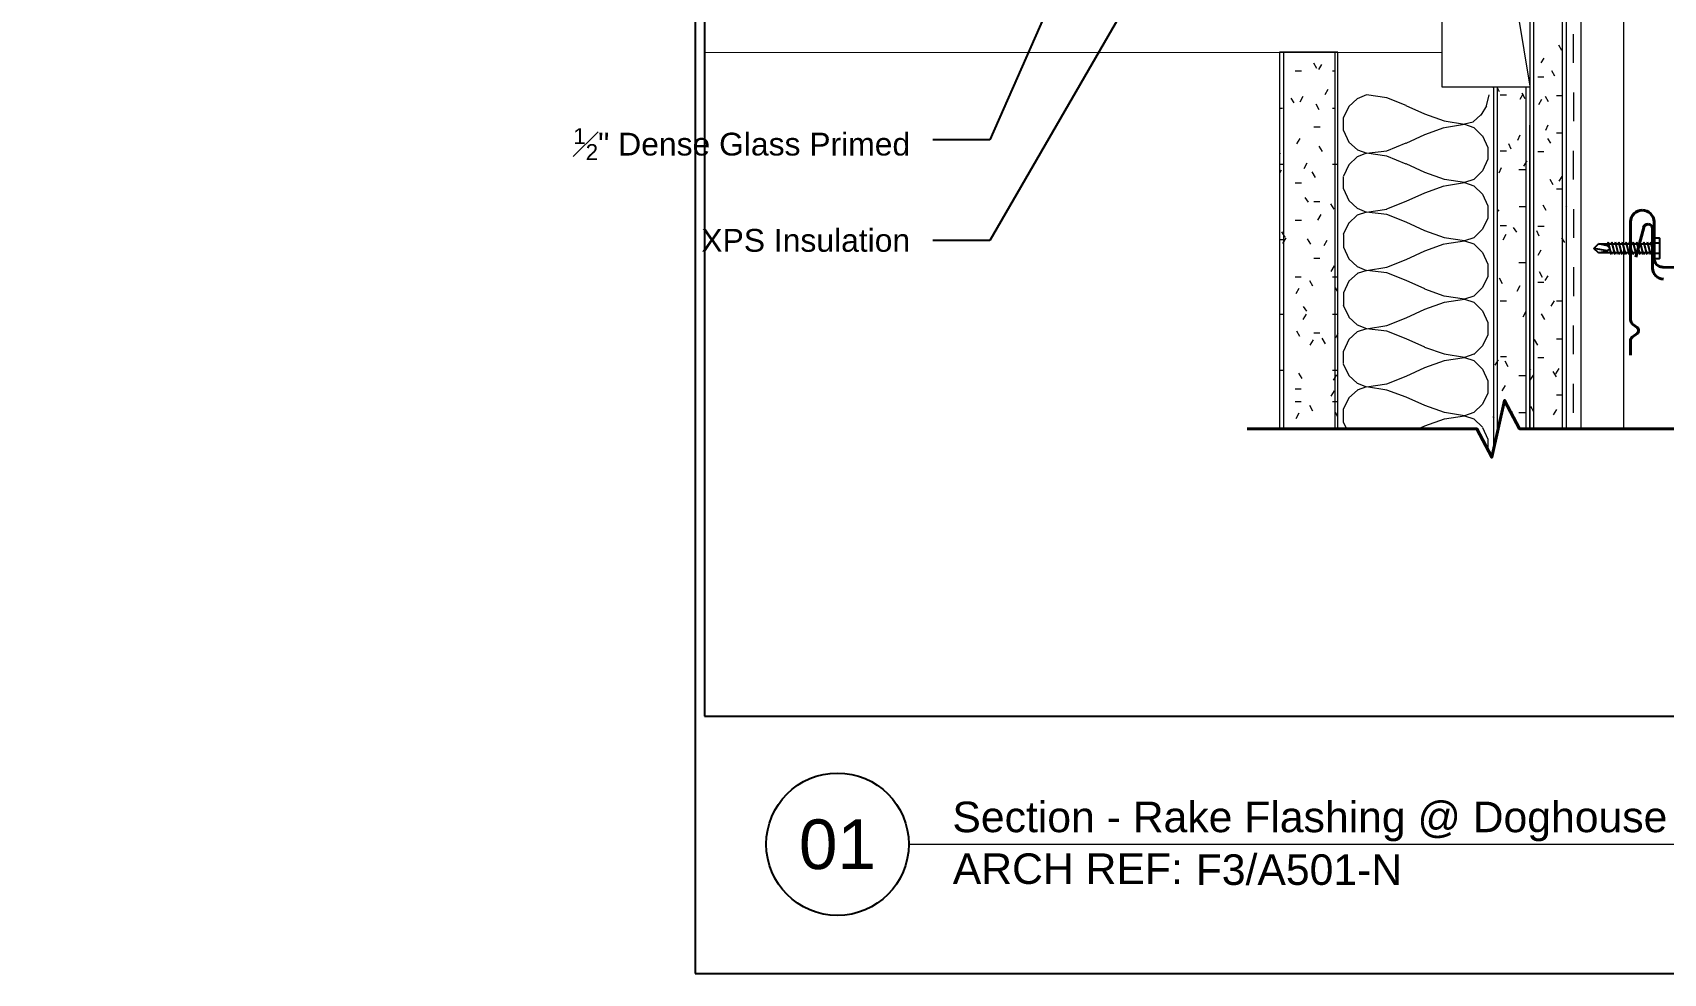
# Model space of a CAD drawing. Header units: inches. Extents: x -293 to 39679, y -468 to 488.
# Drawn here: x -31.67 to -3.06, y 0.25 to 16.77 of the extents above; entities that cross this region are included whole.
import ezdxf
from ezdxf import colors
from ezdxf.entities.mleader import LeaderData, LeaderLine
from ezdxf.enums import TextEntityAlignment as Align
from ezdxf.math import Vec2, Vec3

# ---------------------------------------------------------------- set-up
doc = ezdxf.new("R2010")
doc.units = ezdxf.units.IN
doc.header["$MEASUREMENT"] = 0
doc.linetypes.add('PHANTOM2', pattern=[1.25, 0.625, -0.125, 0.125, -0.125, 0.125, -0.125])
doc.layers.get('Defpoints').update_dxf_attribs({"color": 3})
doc.layers.add('NSE-Border', color=156, linetype='Continuous', plot=False)
for name, color, linetype, lineweight in [('NSE-By_Others', 252, 'Continuous', 0), ('NSE-Call-Outs', 51, 'Continuous', 13), ('NSE-Furring 01', 30, 'Continuous', 18), ('NSE-Hardware', 111, 'Continuous', 25), ('NSE-Notes', 11, 'Continuous', 40), ('NSE-Panels 01', 1, 'Continuous', 40), ('NSE-Title', 51, 'Continuous', 9), ('NSE-Underlayment', 6, 'PHANTOM2', 13)]:
    doc.layers.add(name, color=color, linetype=linetype, lineweight=lineweight)
doc.layers.add('NSE-Detail Border', color=7, linetype='Continuous')
doc.styles.add('004 - NSSM - Standard', font='arial.ttf', dxfattribs={"height": 0.4})
doc.styles.add('008 - NSSM - Standard', font='arial.ttf', dxfattribs={"height": 0.8})
doc.styles.add('Anno - NSSM - Standard', font='arial.ttf', dxfattribs={"height": 0.1})
doc.dimstyles.get("Standard").update_dxf_attribs({"dimtxt": 0.18, "dimasz": 0.18, "dimexe": 0.18, "dimexo": 0.0625, "dimgap": 0.09, "dimtad": 0, "dimtih": 1, "dimtoh": 1, "dimdec": 4, "dimzin": 0, "dimdsep": 46, "dimtxsty": 'Standard', "dimcen": 0.09, "dimadec": 0, "dimazin": 0, "dimtfac": 1, "dimtdec": 4, "dimtofl": 0, "dimtmove": 0, "dimatfit": 3, "dimfxl": 1, "dimtolj": 1, "dimtzin": 0, "dimarcsym": 0})

# ---------------------------------------------------------------- blocks, each defined once
blk = doc.blocks.new('*U6')
blk.add_wipeout([(8.13, 1.1293), (8.13, 0), (0, 0), (0, 11.3125), (8.1719, 11.3125), (8.1719, 0), (8.13, 0), (8.13, 11.2706), (0.0419, 11.2706), (0.0419, 1.1293)])
at = {"layer": 'Defpoints', "ltscale": 0.0625}
blk.add_lwpolyline([(0.0419, 1.1293), (8.13, 1.1293), (8.13, 11.2706), (0.0419, 11.2706)], close=True, dxfattribs=at)
at = {"layer": 'Defpoints'}
blk.add_circle((0.625, 0.5668), 0.3125, dxfattribs=at)
at = {"layer": 'NSE-Border', "ltscale": 0.0625}
blk.add_lwpolyline([(0, 0), (8.1719, 0), (8.1719, 11.3125), (0, 11.3125)], close=True, dxfattribs=at)
at = {"layer": 'NSE-Title'}
blk.add_line((0.9375, 0.5668), (7.9219, 0.5668), dxfattribs=at)
at = {"layer": 'Defpoints', "style": '008 - NSSM - Standard'}
blk.add_attdef('DETAIL_NUMBER', text='', height=0.2179, dxfattribs=at).set_placement((0.625, 0.5668), align=Align.MIDDLE_CENTER)
at = {"layer": 'NSE-Title', "style": '004 - NSSM - Standard'}
blk.add_text('ARCH REF:', height=0.13407, dxfattribs=at).set_placement((1.6355, 0.4596), align=Align.MIDDLE_CENTER)
for tag, p in [('DETAIL_DESCRIPTION', (1.1292, 0.6197)), ('ARCH_REF', (2.1968, 0.3884))]:
    blk.add_attdef(tag, p, '', height=0.1341, dxfattribs=at)
blk = doc.blocks.new('*U30')
at = {"color": 99}
blk.add_wipeout([(4.404, -0.001), (0.375, 0), (0.112, 0.5), (-0.112, -0.5), (-0.375, 0), (-4.404, 0.001), (-4.404, -2.999), (4.404, -2.999)], dxfattribs=at)
blk.add_lwpolyline([(-4.404, 0.001), (-0.375, 0), (-0.112, -0.5), (0.112, 0.5), (0.375, 0), (4.404, -0.001)])
blk = doc.blocks.new('*U77')
for p, q in [((-0.061, 0.09), (0.028, 0.09)), ((-0.061, -0.09), (0.028, -0.09))]:
    blk.add_line(p, q)
for points in [[(0.028, 0.181), (-0.061, 0.181, 0.414214), (-0.073, 0.168), (-0.073, -0.168, 0.414214), (-0.061, -0.18), (0.028, -0.18)], [(-0.073, 0.103, 0.414214), (-0.061, 0.09, 0.414214), (-0.073, 0.078)], [(-0.073, -0.078, 0.414214), (-0.061, -0.09, 0.414214), (-0.073, -0.103)]]:
    blk.add_lwpolyline(points, format="xyb")
blk.add_lwpolyline([(0.052, 0.196), (0.028, 0.196), (0.028, -0.196), (0.052, -0.196)], close=True)
at = {"has_arrowhead": 0}
for points in [[(0.052, 0.08), (1.003, 0.08), (1.085, 0), (1.003, -0.08), (0.052, -0.08), (0.052, 0.08)], [(0.078, 0.08), (0.085, 0.108), (0.143, -0.108), (0.151, -0.08)], [(0.14, 0.08), (0.148, 0.108), (0.206, -0.108), (0.213, -0.08)], [(0.203, 0.08), (0.21, 0.108), (0.268, -0.108), (0.276, -0.08)], [(0.265, 0.08), (0.273, 0.108), (0.331, -0.108), (0.338, -0.08)], [(0.328, 0.08), (0.335, 0.108), (0.393, -0.108), (0.401, -0.08)], [(0.39, 0.08), (0.398, 0.108), (0.456, -0.108), (0.463, -0.08)], [(0.453, 0.08), (0.46, 0.108), (0.518, -0.108), (0.526, -0.08)], [(0.515, 0.08), (0.523, 0.108), (0.581, -0.108), (0.588, -0.08)], [(0.578, 0.08), (0.585, 0.108), (0.643, -0.108), (0.651, -0.08)], [(0.64, 0.08), (0.648, 0.108), (0.706, -0.108), (0.713, -0.08)], [(0.703, 0.08), (0.71, 0.108), (0.768, -0.108), (0.776, -0.08)], [(0.765, 0.08), (0.773, 0.108), (0.831, -0.108), (0.838, -0.08)], [(1.003, 0.08), (0.845, 0.046), (0.799, 0), (0.845, -0.046), (1.003, -0.08)], [(0.845, 0.046), (1.085, 0)], [(0.052, 0), (0.081, -0.108), (0.088, -0.08)]]:
    blk.add_leader(points, dimstyle='Standard', override={"dimasz": 0, "dimgap": 0, "dimldrblk": 'None'}, dxfattribs=at)

msp = doc.modelspace()

# ---------------------------------------------------------------- linework, layer by layer
at = {"layer": 'NSE-By_Others'}
for points in [[(-6.93834, 15.81065), (-6.93834, 25.15599)], [(-6.93834, 25.15599), (-5.39786, 15.82454)], [(-5.39786, 25.15599), (-5.39786, 15.81065)], [(-5.39786, 25.15402), (-5.39786, 9.10522)], [(-5.32997, 9.10523), (-5.32997, 25.15402)], [(-4.82511, 9.10531), (-4.82511, 25.15402)], [(-4.75721, 9.10532), (-4.75721, 25.15402)], [(-5.39686, 24.47358), (-5.39686, 15.12823)], [(-19.88242, 16.41884), (-6.93834, 16.42137)], [(-8.7691, 9.81045), (-8.7691, 16.42101), (-9.79225, 16.42101)], [(-9.79225, 16.42101), (-9.79225, 9.81061)], [(-9.72343, 16.42101), (-9.72343, 9.8106)], [(-8.82367, 16.42101), (-8.82367, 9.81046)], [(-5.15084, 16.31498), (-5.2065, 16.23234)], [(-4.83789, 16.45002), (-4.89191, 16.54624)], [(-9.51767, 16.09413), (-9.40869, 16.09413)], [(-9.13662, 16.13416), (-9.19197, 16.22978)], [(-9.05388, 16.20309), (-9.10923, 16.1209)], [(-8.86378, 16.09413), (-8.82187, 16.09413)], [(-4.96064, 16.001), (-5.01457, 16.09706)], [(-8.94451, 15.76726), (-8.99977, 15.6718)], [(-5.39871, 15.80997), (-6.94039, 15.80997)], [(-6.04039, 15.80999), (-6.04039, 15.79656)], [(-6.03965, 15.79665), (-6.03965, 9.43016)], [(-5.93122, 15.7277), (-5.97153, 15.80999)], [(-5.97153, 15.80999), (-5.97153, 15.79656)], [(-5.97145, 15.79665), (-5.97145, 9.77424)], [(-5.46769, 15.80999), (-5.46769, 9.77431)], [(-5.2608, 15.98811), (-5.15129, 15.98811)], [(-9.53328, 15.53404), (-9.58684, 15.61605)], [(-9.38314, 15.64273), (-9.4367, 15.54732)], [(-9.0961, 15.41173), (-9.14964, 15.50709)], [(-8.57693, 15.46977), (-8.67254, 15.26513)], [(-8.42859, 15.60542), (-8.57795, 15.46948)], [(-8.26301, 15.67435), (-8.42751, 15.60553)], [(-7.90881, 15.61895), (-8.26301, 15.67435)], [(-7.56721, 15.48504), (-7.90791, 15.62098)], [(-7.24108, 15.33382), (-7.56818, 15.48312)], [(-6.16246, 15.48312), (-6.25808, 15.31872)], [(-6.12106, 15.67435), (-6.16303, 15.48298)], [(-5.91794, 15.67435), (-5.80883, 15.67435)], [(-5.52106, 15.68769), (-5.57646, 15.592)], [(-5.48172, 15.60534), (-5.53544, 15.70103)], [(-5.19265, 15.59229), (-5.24648, 15.49641)], [(-5.07037, 15.54976), (-5.12421, 15.64566)], [(-4.93184, 15.66123), (-4.82247, 15.66123)], [(-9.79145, 15.43815), (-9.73793, 15.43815)], [(-8.86483, 15.43815), (-8.82301, 15.43815)], [(-8.6727, 15.2652), (-8.6727, 15.0473)], [(-6.89945, 15.21174), (-7.23979, 15.33413)], [(-6.54499, 15.1543), (-6.90026, 15.20961)], [(-6.39489, 15.19626), (-6.5457, 15.15605)], [(-6.25804, 15.32079), (-6.39383, 15.19841)], [(-9.4366, 14.9067), (-9.49169, 14.81155)], [(-9.192, 15.11128), (-9.08174, 15.11128)], [(-8.67199, 15.04728), (-8.57653, 14.84295)], [(-7.56813, 14.82765), (-7.23996, 14.97835)], [(-7.24067, 14.97836), (-6.90062, 15.10065)], [(-6.89967, 15.10095), (-6.54448, 15.15624)], [(-6.54448, 15.15624), (-6.38028, 15.10095)], [(-6.38133, 15.10065), (-6.23224, 14.94989)], [(-6.23011, 14.95166), (-6.13468, 14.74741)], [(-5.5764, 14.965), (-5.61658, 14.86957)], [(-5.39698, 9.10522), (-5.39698, 15.14089)], [(-5.08459, 15.14089), (-5.1249, 15.04516)], [(-5.02818, 14.82741), (-5.08356, 14.90963)], [(-4.93241, 15.00525), (-4.8233, 15.00525)], [(-9.77698, 14.63541), (-9.79032, 14.64876)], [(-9.04068, 14.67595), (-9.09574, 14.77106)], [(-8.57718, 14.8427), (-8.42656, 14.70547)], [(-8.26299, 14.65147), (-8.42688, 14.5829)], [(-8.42613, 14.70706), (-8.2622, 14.65186)], [(-8.26436, 14.65135), (-7.90977, 14.69149)], [(-7.90845, 14.59628), (-8.26299, 14.65147)], [(-7.56823, 14.45877), (-7.90932, 14.59588)], [(-7.90843, 14.69214), (-7.56704, 14.82936)], [(-6.13559, 14.74709), (-6.13559, 14.54299)], [(-5.91768, 14.69149), (-5.80896, 14.69149)], [(-5.72534, 14.72064), (-5.76717, 14.81602)], [(-5.26051, 14.67837), (-5.15153, 14.67837)], [(-9.76393, 14.34856), (-9.79058, 14.29359)], [(-9.79057, 14.45752), (-9.73557, 14.45752)], [(-9.31326, 14.47086), (-9.36826, 14.37586)], [(-9.16373, 14.22471), (-9.2187, 14.31966)], [(-8.86394, 14.45752), (-8.76728, 14.45752)], [(-8.57677, 14.44689), (-8.67202, 14.24302)], [(-8.4283, 14.58253), (-8.5771, 14.44544)], [(-7.24083, 14.30983), (-7.56838, 14.46023)], [(-6.89957, 14.18765), (-7.2403, 14.31125)], [(-6.2299, 14.33793), (-6.38024, 14.18759)], [(-6.13503, 14.54251), (-6.23032, 14.33856)], [(-5.90433, 14.3913), (-5.94443, 14.29607)], [(-5.59017, 14.36462), (-5.48158, 14.36462)], [(-5.45291, 14.51583), (-5.50807, 14.42055)], [(-9.51928, 14.12842), (-9.40942, 14.12842)], [(-8.67321, 14.24232), (-8.67321, 14.02356)], [(-8.67194, 14.0244), (-8.57683, 13.81917)], [(-7.2407, 13.95427), (-6.90025, 14.07777)], [(-6.54541, 14.13163), (-6.89934, 14.18672)], [(-6.89903, 14.07827), (-6.54516, 14.13336)], [(-6.38179, 14.18672), (-6.54541, 14.13163)], [(-6.54516, 14.13336), (-6.37991, 14.07827)], [(-6.38124, 14.07777), (-6.23105, 13.92757)], [(-4.98813, 14.09155), (-5.04168, 14.18694)], [(-4.83607, 14.24254), (-4.89131, 14.16051)], [(-9.28587, 13.78899), (-9.34075, 13.87048)], [(-9.19116, 13.80154), (-9.08309, 13.80154)], [(-8.83591, 13.66677), (-8.89077, 13.76152)], [(-8.57685, 13.81982), (-8.4268, 13.68311)], [(-7.90901, 13.66977), (-7.56723, 13.80648)], [(-7.56756, 13.80534), (-7.24062, 13.95546)], [(-6.23136, 13.92878), (-6.13462, 13.72362)], [(-5.10984, 13.64253), (-5.16498, 13.73777)], [(-4.93401, 14.02239), (-4.82529, 14.02239)], [(-9.51863, 13.47467), (-9.40903, 13.47467)], [(-9.06857, 13.57028), (-9.12339, 13.4756)], [(-8.42818, 13.55965), (-8.5781, 13.42307)], [(-8.42856, 13.68195), (-8.26358, 13.61363)], [(-8.26386, 13.61524), (-8.42713, 13.56027)], [(-8.2643, 13.61362), (-7.90937, 13.66861)], [(-7.909, 13.57359), (-8.26386, 13.61524)], [(-7.56794, 13.4364), (-7.90942, 13.573)], [(-6.13457, 13.50629), (-6.22949, 13.31477)], [(-6.1349, 13.7242), (-6.1349, 13.50587)], [(-5.94393, 13.65527), (-5.95893, 13.62861)], [(-5.58908, 13.71086), (-5.48075, 13.71086)], [(-4.75633, 13.7222), (-4.7697, 13.70883)], [(-9.69514, 13.17385), (-9.7499, 13.27009)], [(-8.57679, 13.42401), (-8.67335, 13.21924)], [(-8.67224, 13.21943), (-8.67224, 13.0015)], [(-7.2408, 13.28751), (-7.56712, 13.43735)], [(-6.89977, 13.16301), (-7.24089, 13.28614)], [(-6.23096, 13.31505), (-6.38074, 13.16528)], [(-5.91714, 13.38176), (-5.80894, 13.38176)], [(-5.82086, 13.21943), (-5.87576, 13.12461)], [(-5.63011, 13.26018), (-5.68504, 13.34173)], [(-5.23371, 13.19128), (-5.27375, 13.28636)], [(-5.26046, 13.36864), (-5.15033, 13.36864)], [(-9.79017, 13.13445), (-9.73544, 13.13445)], [(-9.68256, 13.16113), (-9.7373, 13.06493)], [(-9.24543, 13.05159), (-9.30017, 13.14779)], [(-8.95989, 13.11888), (-9.01462, 13.0227)], [(-8.67208, 13.00152), (-8.57734, 12.79706)], [(-7.56723, 12.78302), (-7.23985, 12.93258)], [(-7.24096, 12.93185), (-6.90014, 13.05488)], [(-6.5444, 13.10896), (-6.90033, 13.16384)], [(-6.89863, 13.0556), (-6.54443, 13.11047)], [(-6.54443, 13.11047), (-6.37981, 13.0556)], [(-6.3814, 13.16384), (-6.5444, 13.10896)], [(-6.38141, 13.05488), (-6.23178, 12.90525)], [(-6.2312, 12.9059), (-6.13482, 12.70151)], [(-5.20489, 12.94614), (-5.25986, 12.85118)], [(-4.78276, 13.08236), (-4.83778, 13.16406)], [(-9.19108, 12.80535), (-9.08341, 12.80535)], [(-8.83618, 12.6697), (-8.89082, 12.57368)], [(-8.57673, 12.79694), (-8.42724, 12.66074)], [(-8.42804, 12.65907), (-8.26369, 12.59101)], [(-8.26448, 12.59095), (-7.90922, 12.64573)], [(-7.90967, 12.64518), (-7.56918, 12.78137)], [(-6.13451, 12.70132), (-6.13451, 12.48381)], [(-5.58973, 12.72801), (-5.48013, 12.72801)], [(-9.51897, 12.47847), (-9.40977, 12.47847)], [(-9.20518, 12.3136), (-9.25976, 12.40954)], [(-8.8638, 12.47847), (-8.76784, 12.47847)], [(-8.57703, 12.40113), (-8.67157, 12.19713)], [(-8.42664, 12.53677), (-8.57764, 12.4007)], [(-8.26265, 12.59236), (-8.42697, 12.53759)], [(-7.90747, 12.55087), (-8.26265, 12.59236)], [(-7.5679, 12.41404), (-7.90976, 12.55011)], [(-7.23938, 12.26519), (-7.56779, 12.41447)], [(-6.1353, 12.4834), (-6.22987, 12.29261)], [(-5.87654, 12.35828), (-5.93128, 12.4545)], [(-5.57557, 12.31885), (-5.63029, 12.22269)], [(-5.26065, 12.38578), (-5.15092, 12.38578)], [(-5.17929, 12.46885), (-5.23253, 12.56368)], [(-5.08389, 12.49474), (-5.13877, 12.41324)], [(-9.45118, 12.27389), (-9.50573, 12.17801)], [(-8.76923, 12.21945), (-8.8089, 12.28723)], [(-8.67152, 12.19655), (-8.67152, 11.97779)], [(-6.90042, 12.14059), (-7.24025, 12.26326)], [(-7.23986, 11.90944), (-6.89867, 12.032)], [(-6.54536, 12.08628), (-6.89995, 12.14096)], [(-6.89854, 12.03292), (-6.54402, 12.08759)], [(-6.38132, 12.14096), (-6.54536, 12.08628)], [(-6.54402, 12.08759), (-6.38001, 12.03292)], [(-6.38025, 12.032), (-6.23118, 11.88128)], [(-6.23067, 12.29217), (-6.37988, 12.1413)], [(-5.91791, 12.05869), (-5.80859, 12.05869)], [(-4.97346, 12.05891), (-5.02826, 11.96259)], [(-4.93361, 12.05891), (-4.82401, 12.05891)], [(-9.79107, 11.82471), (-9.73661, 11.82471)], [(-9.3273, 11.82471), (-9.38176, 11.72899)], [(-9.31417, 11.87779), (-9.36866, 11.96036)], [(-8.86352, 11.82471), (-8.7678, 11.82471)], [(-8.67248, 11.97863), (-8.57643, 11.77329)], [(-8.5784, 11.77183), (-8.42783, 11.63615)], [(-7.90911, 11.62281), (-7.56826, 11.75849)], [(-7.56718, 11.75905), (-7.23939, 11.9097)], [(-6.22972, 11.88302), (-6.13536, 11.67775)], [(-5.46745, 11.86745), (-5.52207, 11.77144)], [(-5.13706, 11.73141), (-5.19181, 11.82765)], [(-9.43615, 11.4289), (-9.49055, 11.52452)], [(-9.1921, 11.49561), (-9.08331, 11.49561)], [(-8.76934, 11.48227), (-8.8089, 11.39985)], [(-8.42705, 11.51389), (-8.57748, 11.37668)], [(-8.26491, 11.56726), (-8.4286, 11.51269)], [(-8.42782, 11.63619), (-8.26408, 11.56838)], [(-7.90942, 11.52592), (-8.26491, 11.56726)], [(-8.26328, 11.56827), (-7.90937, 11.62285)], [(-7.56818, 11.39002), (-7.90874, 11.52723)], [(-6.13627, 11.4583), (-6.23213, 11.26658)], [(-6.13446, 11.67844), (-6.13446, 11.4601)], [(-9.20472, 11.37331), (-9.25909, 11.27775)], [(-8.98711, 11.30442), (-9.04149, 11.4)], [(-8.67275, 11.17367), (-8.67275, 10.95573)], [(-8.57592, 11.37825), (-8.67175, 11.17336)], [(-7.23995, 11.24122), (-7.56712, 11.39159)], [(-6.89976, 11.11817), (-7.23996, 11.24038)], [(-6.23228, 11.26706), (-6.38092, 11.11677)], [(-5.26108, 11.28017), (-5.31574, 11.37624)], [(-4.93378, 11.38958), (-4.82445, 11.38958)], [(-8.67306, 10.95353), (-8.57738, 10.74897)], [(-7.56749, 10.73673), (-7.23928, 10.88682)], [(-7.24077, 10.88702), (-6.89922, 11.00912)], [(-6.90033, 11.00803), (-6.54551, 11.06249)], [(-6.54503, 11.06361), (-6.89993, 11.11808)], [(-6.54551, 11.06249), (-6.38213, 11.00803)], [(-6.38162, 11.11808), (-6.54503, 11.06361)], [(-6.38111, 11.00912), (-6.23096, 10.85897)], [(-5.9577, 11.02246), (-6.01215, 10.92676)], [(-5.91583, 11.07805), (-5.8069, 11.07805)], [(-5.77987, 10.90008), (-5.83432, 10.99578)], [(-5.2602, 11.06271), (-5.15101, 11.06271)], [(-9.7912, 10.84186), (-9.73694, 10.84186)], [(-9.39672, 10.69091), (-9.45097, 10.78627)], [(-8.86375, 10.84186), (-8.76838, 10.84186)], [(-8.7952, 10.75958), (-8.8511, 10.66424)], [(-8.57724, 10.74895), (-8.42723, 10.61213)], [(-8.42793, 10.61331), (-8.26317, 10.54576)], [(-8.26409, 10.5456), (-7.90822, 10.59997)], [(-7.90891, 10.5988), (-7.5677, 10.73561)], [(-6.23183, 10.85791), (-6.13618, 10.65342)], [(-6.13635, 10.65333), (-6.13635, 10.43582)], [(-5.59029, 10.74895), (-5.4815, 10.74895)], [(-5.38311, 10.84502), (-5.39799, 10.87147)], [(-5.34246, 10.74917), (-5.397, 10.66655)], [(-4.93255, 10.72223), (-4.9871, 10.81811)], [(-4.89208, 10.87147), (-4.94664, 10.77558)], [(-9.51809, 10.51498), (-9.40969, 10.51498)], [(-8.83618, 10.47876), (-8.89082, 10.38274)], [(-8.57833, 10.35314), (-8.6738, 10.14904)], [(-8.42615, 10.49101), (-8.57766, 10.35432)], [(-8.26435, 10.54438), (-8.42742, 10.49002)], [(-7.91021, 10.49002), (-8.26435, 10.54438)], [(-7.56814, 10.36749), (-7.90904, 10.49101)], [(-7.23926, 10.21891), (-7.56683, 10.36871)], [(-6.13613, 10.43542), (-6.23163, 10.24442)], [(-5.83444, 10.57328), (-5.8888, 10.47774)], [(-4.93196, 10.40895), (-4.82303, 10.40895)], [(-9.51897, 10.28753), (-9.40977, 10.28753)], [(-9.45118, 10.08295), (-9.50573, 9.98707)], [(-9.20518, 10.12266), (-9.25976, 10.2186)], [(-8.8638, 10.28753), (-8.76784, 10.28753)], [(-8.76923, 10.02851), (-8.8089, 10.0963)], [(-8.67422, 10.14856), (-8.67422, 9.92981)], [(-6.89951, 10.09411), (-7.24006, 10.2175)], [(-6.89937, 9.98535), (-6.5459, 10.03961)], [(-6.54513, 10.04093), (-6.89868, 10.0952)], [(-6.5459, 10.03961), (-6.38149, 9.98535)], [(-6.38069, 10.0952), (-6.54513, 10.04093)], [(-6.23113, 10.24418), (-6.38085, 10.09446)], [(-6.02579, 9.99832), (-6.04059, 10.02626)], [(-5.71254, 10.12188), (-5.76682, 10.0265)], [(-5.58972, 10.0952), (-5.48119, 10.0952)], [(-5.32862, 10.10872), (-5.38305, 10.20438)], [(-4.9337, 10.14878), (-4.98811, 10.05315)], [(-8.6725, 9.93065), (-8.59969, 9.77373)], [(-7.43619, 9.77404), (-7.2396, 9.86394)], [(-7.24044, 9.86296), (-6.89854, 9.98624)], [(-6.38076, 9.98624), (-6.23118, 9.83666)], [(-6.2312, 9.83503), (-6.13592, 9.62968)], [(-5.91629, 9.76832), (-5.80789, 9.76832)], [(-5.26107, 9.75297), (-5.15076, 9.75297)], [(-6.13553, 9.63045), (-6.13553, 9.4412)], [(-5.28858, 9.37073), (-5.34286, 9.46612)], [(-5.26183, 9.57508), (-5.31612, 9.47965)], [(-4.80942, 9.69961), (-4.86375, 9.60413)], [(-4.83862, 9.26181), (-4.89288, 9.35716)]]:
    msp.add_lwpolyline(points, dxfattribs=at)
at = {"layer": 'NSE-Furring 01'}
for p, q in [((-4.50721, 25.60521), (-4.50721, 9.10536)), ((-3.75721, 25.60521), (-3.75721, 9.10546))]:
    msp.add_line(p, q, dxfattribs=at)
at = {"layer": 'NSE-Panels 01'}
for points in [[(-3.63221, 13.44355), (-3.63221, 13.44367)], [(-3.63221, 13.44367), (-3.63221, 11.72387)], [(-3.53733, 12.82095), (-3.4016, 13.34292)], [(-3.40172, 13.34292), (-3.40172, 13.34292)], [(-3.24423, 13.32279), (-3.24423, 12.62795)], [(-3.21959, 12.80773), (-3.21959, 13.44355)], [(-3.06384, 12.64909), (-2.27852, 12.63532)], [(-3.06384, 12.64909), (-3.06373, 12.64909)], [(-3.51604, 11.48504), (-3.6019, 11.41839)], [(-3.59611, 11.64958), (-3.51569, 11.5864)], [(-3.51569, 11.58629), (-3.51569, 11.5864)], [(-3.63221, 11.35625), (-3.63221, 11.10447)]]:
    msp.add_lwpolyline(points, dxfattribs=at)
for centre, radius, start, end in [((-3.42587, 13.44108), 0.20636, 90.009513, 179.311673), ((-3.42595, 13.44118), 0.20626, 0.660837, 89.985835), ((-3.3243, 13.32289), 0.07997, 90.005067, 165.495453), ((-3.32433, 13.32276), 0.0801, 0.019194, 89.980806), ((-3.05547, 12.62787), 0.18876, 179.977325, 269.952416), ((-3.06099, 12.80766), 0.1586, 179.975171, 268.970464), ((-3.53778, 11.72384), 0.09443, 179.98502, 231.852751), ((-3.55524, 11.53573), 0.06408, 307.717056, 0.096392), ((-3.55526, 11.53586), 0.0641, 359.981846, 51.879766), ((-3.55354, 11.35625), 0.07867, 127.818225, 179.994439)]:
    msp.add_arc(centre, radius, start, end, dxfattribs=at)
at = {"layer": 'NSE-Underlayment'}
for points in [[(-4.63057, 16.23239), (-4.63057, 16.73748)], [(-4.63012, 15.2097), (-4.63012, 15.7146)], [(-4.63152, 14.18702), (-4.63152, 14.69171)], [(-4.6298, 13.16436), (-4.6298, 13.66883)], [(-4.63005, 12.14171), (-4.63005, 12.64595)], [(-4.63065, 11.11907), (-4.63065, 11.62307)], [(-4.63155, 10.09257), (-4.63155, 10.59796)], [(-4.63138, 9.10533), (-4.63138, 9.57508)]]:
    msp.add_lwpolyline(points, dxfattribs=at)

# ---------------------------------------------------------------- block references
at = {"layer": 'NSE-Hardware', "rotation": 180}
msp.add_blockref('*U77', (-3.19262, 12.97823), dxfattribs=at)

# ---------------------------------------------------------------- next in the draw order: block references
at = {"layer": 'NSE-Notes'}
msp.add_blockref('*U30', (-5.95473, 9.81007), dxfattribs=at)

# ---------------------------------------------------------------- next in the draw order: block references
at = {"layer": 'NSE-Detail Border', "xscale": 4, "yscale": 4, "zscale": 4}
msp.add_blockref('*U6', (-20.05002, 0.25), dxfattribs=at).add_auto_attribs({'DETAIL_DESCRIPTION': 'Section - Rake Flashing @ Doghouse', 'ARCH_REF': 'F3/A501-N', 'DETAIL_NUMBER': '01'})

# ---------------------------------------------------------------- next in the draw order: leaders
at = {"layer": 'NSE-Call-Outs'}
ml = msp.add_multileader_mtext('Standard', dxfattribs=at)
ml.set_content('\\A1;{\\H0.7x;\\S1#2;}" Dense Glass Primed', color=256, style='Anno - NSSM - Standard')
ml.set_leader_properties(color=51)
ml.build(insert=Vec2(0, 0))
ml.multileader.update_dxf_attribs({"dogleg_length": 0.25, "arrow_head_size": 0.4, "scale": 4})
ctx = ml.context
ctx.base_point, ctx.scale, ctx.char_height, ctx.arrow_head_size, ctx.landing_gap_size, ctx.plane_origin = Vec3(-19.95782, 14.88467), 4, 0.4, 0.4, 0.4, Vec3(-8.6029, 12.43599)
ctx.text_align_type = 2
notes = []
notes.append((ctx, [(0, (1, 1, 0), (-14.87433, 14.88467), (-1, 0), 1, [(1, [(-11.53819, 20.66304), (-10.35483, 25.15565)], 0, [])])]))
ctx.mtext.insert, ctx.mtext.width, ctx.mtext.alignment, ctx.mtext.flow_direction = Vec3(-16.27433, 15.08808), 3.8501622, 3, 5
ml = msp.add_multileader_mtext('Standard', dxfattribs=at)
ml.set_content('\\A1;{\\H1x;XPS Insulation}', color=256, style='Anno - NSSM - Standard')
ml.set_leader_properties(color=51)
ml.build(insert=Vec2(0, 0))
ml.multileader.update_dxf_attribs({"dogleg_length": 0.25, "arrow_head_size": 0.4, "scale": 4})
ctx = ml.context
ctx.base_point, ctx.scale, ctx.char_height, ctx.arrow_head_size, ctx.landing_gap_size, ctx.plane_origin = Vec3(-18.97583, 13.11522), 4, 0.4, 0.4, 0.4, Vec3(-8.6029, 10.66653)
ctx.text_align_type = 2
notes.append((ctx, [(0, (1, 1, 0), (-14.87433, 13.11522), (-1, 0), 1, [(0, [(-10.00822, 21.54357)], 0, [])])]))
ctx.mtext.insert, ctx.mtext.width, ctx.mtext.alignment, ctx.mtext.flow_direction = Vec3(-16.27433, 13.31849), 2.9298434, 3, 5
for ctx, leaders in notes:
    for number, flags, end, landing, length, lines in leaders:
        leader = LeaderData()
        leader.index, (leader.has_last_leader_line, leader.has_dogleg_vector, leader.attachment_direction) = number, flags
        leader.last_leader_point, leader.dogleg_vector, leader.dogleg_length = Vec3(end), Vec3(landing), length
        for number, points, colour, breaks in lines:
            line = LeaderLine()
            line.index, line.vertices, line.color, line.breaks = number, Vec3.list(points), colors.encode_raw_color(colour), breaks
            leader.lines.append(line)
        ctx.leaders.append(leader)

doc.saveas('drawing.dxf')
